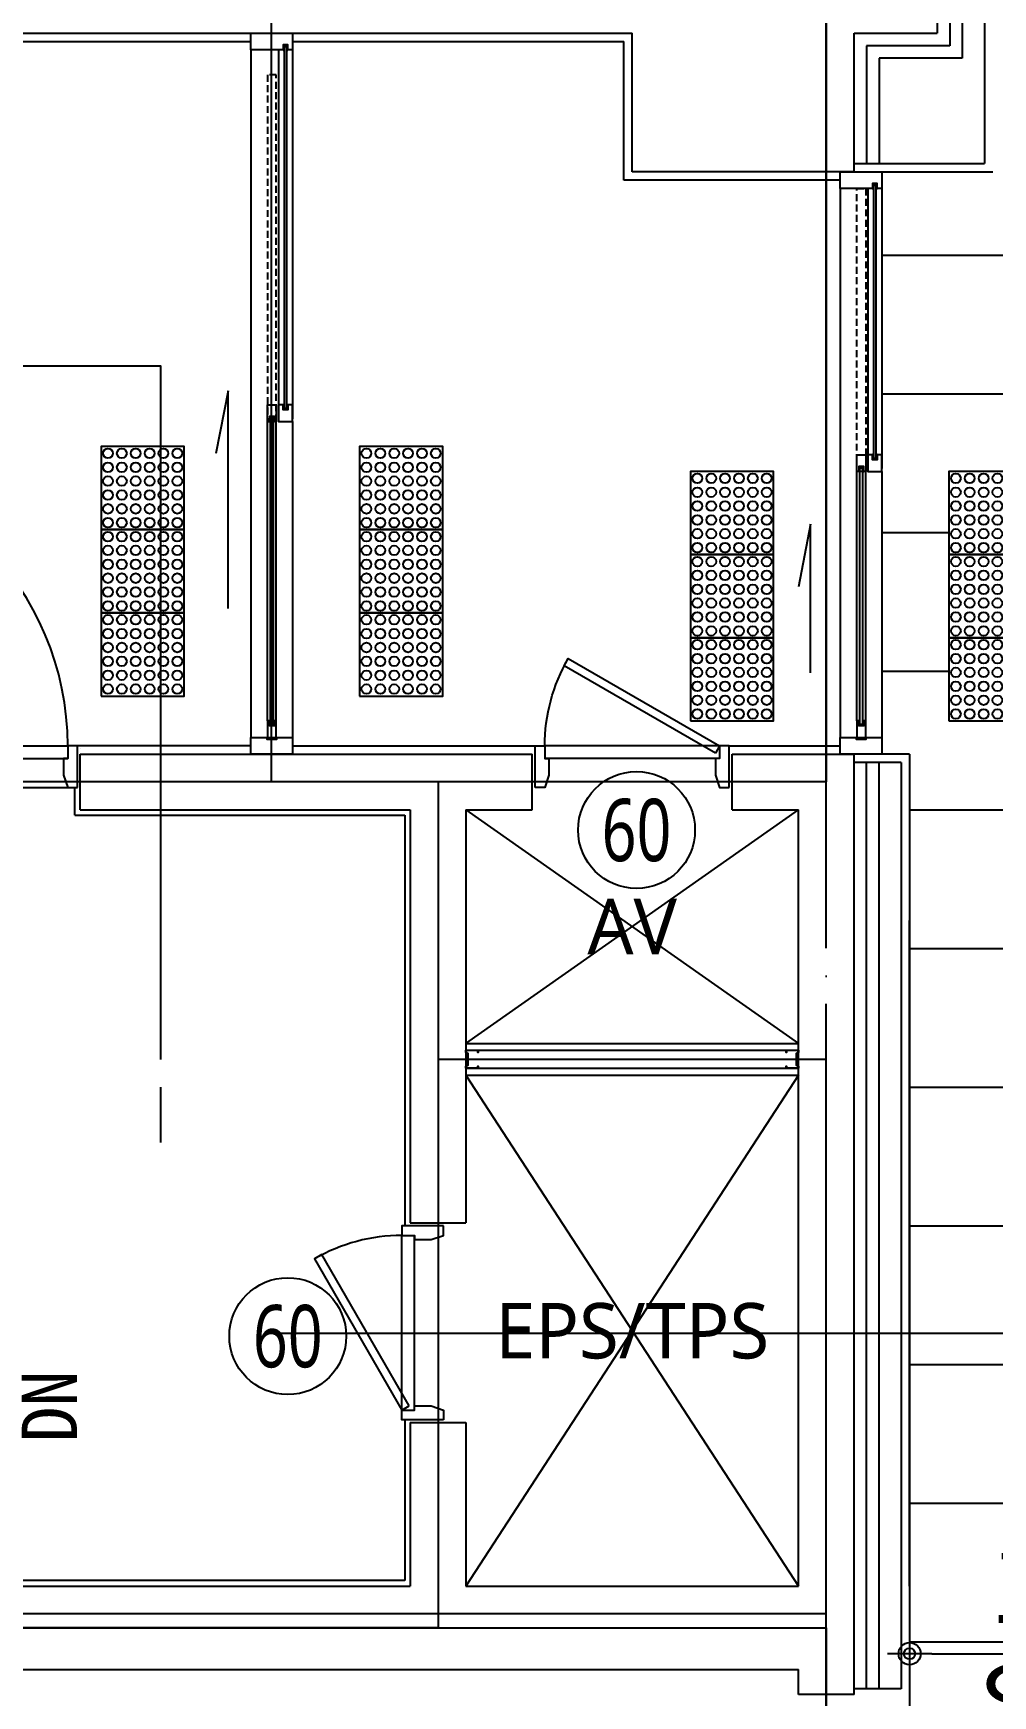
# Model space of a CAD drawing. Header units: millimetres. Extents: x 63000 to 126000, y 0 to 44550.
# Drawn here: x 84016 to 87475, y 17514 to 23509 of the extents above; entities that cross this region are included whole.
import ezdxf
from ezdxf.enums import TextEntityAlignment as Align

# ---------------------------------------------------------------- set-up
doc = ezdxf.new("R2010")
doc.units = ezdxf.units.MM
doc.header["$LTSCALE"] = 100
for name, pattern in [('CEN', [62, 60, -1, 0, -1]), ('DOT', [6.35, 0, -6.35]), ('HIDDEN', [0.375, 0.25, -0.125])]:
    doc.linetypes.add(name, pattern=pattern)
for name, color, linetype in [('A-DOOR', 4, 'Continuous'), ('A-MARK', 3, 'Continuous'), ('AA-DWXM-DOOR', 4, 'Continuous'), ('CEN', 1, 'CEN'), ('COL', 2, 'Continuous'), ('DIM', 7, 'Continuous'), ('DW-STUD', 8, 'Continuous'), ('FIN', 5, 'Continuous'), ('fur', 6, 'Continuous'), ('insul', 8, 'Continuous'), ('L1', 8, 'Continuous'), ('TEXT', 3, 'Continuous'), ('TEXT3', 7, 'Continuous'), ('WID', 4, 'Continuous'), ('방화문', 7, 'Continuous'), ('장애인', 8, 'Continuous')]:
    doc.layers.add(name, color=color, linetype=linetype)
doc.layers.add('면적선', color=44, linetype='Continuous', plot=False)
doc.styles.get("Standard").update_dxf_attribs({"font": 'Arial.ttf'})
doc.styles.add('돋움', font='')
doc.styles.add('맑은고딕', font='')
doc.styles.add('울릉도L', font='')
doc.styles.get('돋움').set_extended_font_data('DotumChe')
doc.styles.get('맑은고딕').set_extended_font_data('Malgun Gothic')
doc.styles.get('울릉도L').set_extended_font_data('Malgun Gothic')
doc.linetypes.add('BATTING', pattern='A,0.00254,-2.54,[134,ltypeshp.shx,S=2.54,R=0,X=-2.54,Y=0],-5.08,[134,ltypeshp.shx,S=2.54,R=180,X=2.54,Y=0],-2.54', length=10.16254)
doc.dimstyles.new('ISO-25', dxfattribs={"dimtxt": 2.5, "dimasz": 2.5, "dimexe": 1.25, "dimexo": 0.625, "dimtad": 1, "dimtxsty": 'Standard', "dimcen": 2.5, "dimadec": 0, "dimazin": 0, "dimtfac": 1, "dimtmove": 0, "dimatfit": 3, "dimfxl": 1, "dimarcsym": 0})

# ---------------------------------------------------------------- blocks, each defined once
blk = doc.blocks.new('*U17')
at = {"layer": 'AA-DWXM-DOOR', "color": 8}
for p, q in [((34.99999999953434, 119.9999999976715), (1065.000000000233, 119.9999999976715)), ((34.99999999906868, 74.99999999767147), (1065.000000001164, 74.99999999767147))]:
    blk.add_line(p, q, dxfattribs=at)
at = {"layer": 'AA-DWXM-DOOR'}
for points in [[(35.00000000026205, 149.9999999976716), (-995.0000000004368, 149.9999999976718), (-995.0000000004652, 119.9999999976721), (35.00000000023283, 119.9999999976715)], [(1.164047e-10, -30.00000000054322), (-4.656613e-10, 119.9999999981371), (34.99999999953434, 119.9999999976715), (34.99999999906868, 74.99999999767147), (49.99999999906868, 74.99999999767147), (49.99999999965075, 14.99999999945678), (34.99999999965075, -30.00000000054322), (34.99999999965075, -30.00000000054322)], [(1100.000000000349, -30.00000000054322), (1100.000000000699, 119.9999999981371), (1065.000000000699, 119.9999999976715), (1065.000000001164, 74.99999999767147), (1050.000000001164, 74.99999999767147), (1050.000000000815, 14.99999999945678), (1065.000000000815, -30.00000000054322), (1065.000000000815, -30.00000000054322)]]:
    blk.add_lwpolyline(points, close=True, dxfattribs=at)
at = {"layer": 'AA-DWXM-DOOR', "color": 16}
blk.add_arc((34.99999999788226, 119.9999999986646), 1030.000000001357, 0, 179.9998775704732, dxfattribs=at)
at = {"layer": 'Defpoints', "linetype": 'DOT'}
for p, q in [((-10.00000000042678, 109.9999999981374), (-9.999999999922363, -20.00000000054299)), ((1110.00000000066, 109.9999999981371), (1110.000000000388, -20.00000000054322))]:
    blk.add_line(p, q, dxfattribs=at)
blk = doc.blocks.new('A$C741C417D')
at = {"layer": 'AA-DWXM-DOOR', "color": 8}
for p, q in [((-665, 189.9999999976717), (-35, 189.9999999976717)), ((-665, 144.9999999976717), (-35, 144.9999999976717))]:
    blk.add_line(p, q, dxfattribs=at)
at = {"layer": 'AA-DWXM-DOOR'}
for points in [[(-650, 164.019237883389), (-104.4036980085075, 479.0187224111287), (-119.4036980085075, 504.9994845240144), (-665, 189.9999999962747)], [(-700, 40), (-700, 189.9999999981374), (-665, 189.9999999976717), (-665, 144.9999999976717), (-650, 144.9999999976717), (-650, 85), (-665, 40), (-665, 40)], [(0, 40), (0, 189.9999999981374), (-35, 189.9999999976717), (-35, 144.9999999976717), (-50, 144.9999999976717), (-50, 85), (-35, 40), (-35, 40)]]:
    blk.add_lwpolyline(points, close=True, dxfattribs=at)
at = {"layer": 'AA-DWXM-DOOR', "color": 16}
blk.add_arc((-665, 189.9999999976717), 630.0000000009619, 0, 29.99994586330233, dxfattribs=at)
blk = doc.blocks.new('Z_DOT')
at = {"layer": 'DIM', "color": 7}
for p, q in [((0, -1), (0, 1)), ((-1, 0), (1, 0))]:
    blk.add_line(p, q, dxfattribs=at)
for radius in [0.5, 0.25]:
    blk.add_circle((0, 0), radius, dxfattribs=at)
blk = doc.blocks.new('*D87')
at = {"layer": 'Defpoints', "color": 0, "transparency": 16777216}
for p in [(87175.2498859887, 17665.56023674877), (88675.24988597799, 17665.56023674877), (88675.24988597799, 17665.56023674878)]:
    blk.add_point(p, dxfattribs=at)
at = {"layer": 'DIM', "color": 6, "lineweight": -2, "transparency": 16777216}
for p, q in [((87175.2498859887, 17825.56023674877), (87175.2498859887, 17665.56023674878)), ((88675.24988597799, 17825.56023674877), (88675.24988597799, 17665.56023674878)), ((87255.2498859887, 17665.56023674878), (88595.24988597799, 17665.56023674878))]:
    blk.add_line(p, q, dxfattribs=at)
at = {"layer": 'DIM', "color": 6, "lineweight": -2, "transparency": 16777216, "xscale": 80, "yscale": 80, "zscale": 80, "rotation": 180}
blk.add_blockref('Z_DOT', (87175.2498859887, 17665.56023674878), dxfattribs=at)
at = {"layer": 'DIM', "color": 6, "lineweight": -2, "transparency": 16777216, "xscale": 80, "yscale": 80, "zscale": 80}
blk.add_blockref('Z_DOT', (88675.24988597799, 17665.56023674878), dxfattribs=at)
at = {"layer": 'DIM', "color": 0, "transparency": 16777216, "char_height": 280, "attachment_point": 5, "style": '돋움'}
for s, insert in [('1,500', (87925.24988598334, 17880.21802636263)), ('유효폭', (87925.24988598334, 17455.74931797382))]:
    blk.add_mtext(s, dxfattribs=dict(at, insert=insert))
blk = doc.blocks.new('A$C1434219D')
at = {"layer": '장애인', "color": 6}
blk.add_lwpolyline([(0, 0.0041191000491381), (300, 0.0041191000491381), (300, 300.0041191000491), (0, 300.0041191000491)], close=True, dxfattribs=at)
at = {"layer": '장애인'}
for centre in [(25, 275.0041191000491), (25, 225.0041191000491), (75, 275.0041191000491), (75, 225.0041191000491), (125, 275.0041191000491), (125, 225.0041191000491), (175, 275.0041191000491), (175, 225.0041191000491), (225, 275.0041191000491), (225, 225.0041191000491), (275, 275.0041191000491), (275, 225.0041191000491), (25, 175.0041190995835), (75, 175.0041191000491), (125, 175.0041191000491), (175, 175.0041191000491), (225, 175.0041191000491), (275, 175.0041191000491), (25, 125.0041191005148), (75, 125.0041191000491), (125, 125.0041191000491), (175, 125.0041191000491), (225, 125.0041191000491), (275, 125.0041191000491), (25, 75.00411910004914), (75, 75.00411910004914), (125, 75.00411910004914), (175, 75.00411910004914), (225, 75.00411910004914), (275, 75.00411910004914), (25, 25.00411910004914), (75, 25.00411910004914), (125, 25.00411910004914), (175, 25.00411910004914), (225, 25.00411910004914), (275, 25.00411910004914)]:
    blk.add_circle(centre, 17.5, dxfattribs=at)

msp = doc.modelspace()

# ---------------------------------------------------------------- linework, layer by layer
at = {"layer": 'A-DOOR', "color": 9}
for p, q in [((84800.2498859682, 23449.14093278093), (84800.2498859682, 20969.14093278465)), ((84900.2498859682, 23449.14093278093), (84900.2498859682, 22169.14093278092)), ((84950.2498859682, 23449.14093278093), (84950.2498859682, 22119.14093278092)), ((86925.24988597304, 22949.14093268162), (86925.24988597304, 20969.14093268535)), ((87025.24988597304, 22949.14093268162), (87025.24988597305, 21989.14093263028)), ((87075.24988597304, 22949.14093268162), (87075.24988597305, 21939.14093263028)), ((84860.2498859682, 21029.14093278465), (84860.2498859682, 22109.14093278092)), ((84892.2498859682, 21029.14093278465), (84892.2498859682, 22109.14093278092)), ((84950.2498859682, 22109.14093278092), (84950.2498859682, 20969.14093278465)), ((86985.24988597304, 21029.14093268535), (86985.24988597305, 21929.14093263028)), ((87017.24988597304, 21029.14093268535), (87017.24988597305, 21929.14093263028)), ((87075.24988597305, 21929.14093263028), (87075.24988597304, 20969.14093268535))]:
    msp.add_line(p, q, dxfattribs=at)
at = {"layer": 'A-DOOR', "color": 1}
for p, q in [((84933.2498859682, 23467.14093278093), (84917.2498859682, 23461.14093278093)), ((87058.24988597304, 22967.14093268162), (87042.24988597304, 22961.14093268162)), ((84885.2498859682, 22127.14093278092), (84867.2498859682, 22121.14093278092)), ((84933.2498859682, 22157.14093278092), (84917.2498859682, 22151.14093278092)), ((87010.24988597305, 21947.14093263028), (86992.24988597305, 21941.14093263028)), ((87058.24988597305, 21977.14093263028), (87042.24988597305, 21971.14093263028)), ((84885.2498859682, 21017.14093278465), (84867.2498859682, 21011.14093278465)), ((87010.24988597304, 21017.14093268535), (86992.24988597304, 21011.14093268535))]:
    msp.add_line(p, q, dxfattribs=at)
at = {"layer": 'A-DOOR'}
for points in [[(84800.2498859682, 23509.14093278093), (84950.2498859682, 23509.14093278093), (84950.2498859682, 23449.14093278093), (84933.2498859682, 23449.14093278093), (84933.2498859682, 23467.14093278093), (84917.2498859682, 23467.14093278093), (84917.2498859682, 23449.14093278093), (84800.2498859682, 23449.14093278093)], [(86925.24988597304, 23009.14093268162), (87075.24988597304, 23009.14093268162), (87075.24988597304, 22949.14093268162), (87058.24988597304, 22949.14093268162), (87058.24988597304, 22967.14093268162), (87042.24988597304, 22967.14093268162), (87042.24988597304, 22949.14093268162), (86925.24988597304, 22949.14093268162)], [(84892.2498859682, 22169.14093278092), (84892.2498859682, 22109.14093278092), (84885.2498859682, 22109.14093278092), (84885.2498859682, 22127.14093278092), (84867.2498859682, 22127.14093278092), (84867.2498859682, 22109.14093278092), (84860.2498859682, 22109.14093278092), (84860.2498859682, 22169.14093278092)], [(84917.2498859682, 22169.14093278092), (84900.2498859682, 22169.14093278092), (84900.2498859682, 22109.14093278092), (84950.2498859682, 22109.14093278092), (84950.2498859682, 22169.14093278092), (84933.2498859682, 22169.14093278092), (84933.2498859682, 22151.14093278092), (84917.2498859682, 22151.14093278092)], [(87017.24988597305, 21989.14093263028), (87017.24988597305, 21929.14093263028), (87010.24988597305, 21929.14093263028), (87010.24988597305, 21947.14093263028), (86992.24988597305, 21947.14093263028), (86992.24988597305, 21929.14093263028), (86985.24988597305, 21929.14093263028), (86985.24988597305, 21989.14093263028)], [(87042.24988597305, 21989.14093263028), (87025.24988597305, 21989.14093263028), (87025.24988597305, 21929.14093263028), (87075.24988597305, 21929.14093263028), (87075.24988597305, 21989.14093263028), (87058.24988597305, 21989.14093263028), (87058.24988597305, 21971.14093263028), (87042.24988597305, 21971.14093263028)], [(84892.2498859682, 20969.14093278465), (84892.2498859682, 21029.14093278465), (84885.2498859682, 21029.14093278465), (84885.2498859682, 21011.14093278465), (84867.2498859682, 21011.14093278465), (84867.2498859682, 21029.14093278465), (84860.2498859682, 21029.14093278465), (84860.2498859682, 20969.14093278465)], [(87017.24988597304, 20969.14093268535), (87017.24988597304, 21029.14093268535), (87010.24988597304, 21029.14093268535), (87010.24988597304, 21011.14093268535), (86992.24988597304, 21011.14093268535), (86992.24988597304, 21029.14093268535), (86985.24988597304, 21029.14093268535), (86985.24988597304, 20969.14093268535)], [(84950.2498859682, 20909.14093278465), (84800.2498859682, 20909.14093278465), (84800.2498859682, 20969.14093278465), (84858.2498859682, 20969.14093278465), (84858.2498859682, 20964.14093278465), (84894.2498859682, 20964.14093278465), (84894.2498859682, 20969.14093278465), (84950.2498859682, 20969.14093278465)], [(87075.24988597304, 20909.14093268535), (86925.24988597304, 20909.14093268535), (86925.24988597304, 20969.14093268535), (86983.24988597304, 20969.14093268535), (86983.24988597304, 20964.14093268535), (87019.24988597304, 20964.14093268535), (87019.24988597304, 20969.14093268535), (87075.24988597304, 20969.14093268535)]]:
    msp.add_lwpolyline(points, close=True, dxfattribs=at)
at = {"layer": 'A-DOOR', "color": 1}
for points in [[(84917.2498859682, 23461.14093278093), (84933.2498859682, 23461.14093278093), (84933.2498859682, 23467.14093278093), (84917.2498859682, 23467.14093278093)], [(84920.2498859682, 22157.14093278092), (84930.2498859682, 22157.14093278092), (84930.2498859682, 23461.14093278093), (84920.2498859682, 23461.14093278093)], [(87042.24988597304, 22961.14093268162), (87058.24988597304, 22961.14093268162), (87058.24988597304, 22967.14093268162), (87042.24988597304, 22967.14093268162)], [(87045.24988597305, 21977.14093263028), (87055.24988597305, 21977.14093263028), (87055.24988597304, 22961.14093268162), (87045.24988597304, 22961.14093268162)], [(84867.2498859682, 22121.14093278092), (84885.2498859682, 22121.14093278092), (84885.2498859682, 22127.14093278092), (84867.2498859682, 22127.14093278092)], [(84917.2498859682, 22157.14093278092), (84933.2498859682, 22157.14093278092), (84933.2498859682, 22151.14093278092), (84917.2498859682, 22151.14093278092)], [(84870.2498859682, 21017.14093278465), (84882.2498859682, 21017.14093278465), (84882.2498859682, 22121.14093278092), (84870.2498859682, 22121.14093278092)], [(86992.24988597305, 21941.14093263028), (87010.24988597305, 21941.14093263028), (87010.24988597305, 21947.14093263028), (86992.24988597305, 21947.14093263028)], [(87042.24988597305, 21977.14093263028), (87058.24988597305, 21977.14093263028), (87058.24988597305, 21971.14093263028), (87042.24988597305, 21971.14093263028)], [(86995.24988597304, 21017.14093268535), (87007.24988597304, 21017.14093268535), (87007.24988597305, 21941.14093263028), (86995.24988597305, 21941.14093263028)], [(84867.2498859682, 21017.14093278465), (84885.2498859682, 21017.14093278465), (84885.2498859682, 21011.14093278465), (84867.2498859682, 21011.14093278465)], [(86992.24988597304, 21017.14093268535), (87010.24988597304, 21017.14093268535), (87010.24988597304, 21011.14093268535), (86992.24988597304, 21011.14093268535)]]:
    msp.add_lwpolyline(points, close=True, dxfattribs=at)
at = {"layer": 'A-DOOR', "color": 1, "linetype": 'HIDDEN'}
for points in [[(84892.2498859682, 22109.14093278092), (84892.2498859682, 23359.1409327772), (84860.2498859682, 23359.1409327772), (84860.2498859682, 22109.14093278092)], [(86985.24988597307, 22949.14093257516), (87017.24988597305, 22949.14093257516), (87017.24988597305, 21929.14093263028), (86985.24988597307, 21929.14093263028)]]:
    msp.add_lwpolyline(points, close=True, dxfattribs=at)
at = {"layer": 'A-DOOR', "color": 1}
for centre, radius, start, end in [((84917.2498859682, 23446.14093278093), 2.999999999999999, 0, 90), ((84933.2498859682, 23446.14093278093), 2.999999999999999, 90, 180), ((87042.24988597304, 22946.14093268162), 2.999999999999999, 0, 90), ((87058.24988597304, 22946.14093268162), 2.999999999999999, 90, 180), ((84917.2498859682, 22172.14093278092), 2.999999999999999, 270, 0), ((84933.2498859682, 22172.14093278092), 3, 180, 270), ((84867.2498859682, 22106.14093278092), 2.999999999999999, 0, 90), ((84885.2498859682, 22106.14093278092), 3, 90, 180), ((87042.24988597305, 21992.14093263028), 2.999999999999999, 270, 0), ((87058.24988597305, 21992.14093263028), 3, 180, 270), ((86992.24988597305, 21926.14093263028), 2.999999999999999, 0, 90), ((87010.24988597305, 21926.14093263028), 3, 90, 180), ((84867.2498859682, 21032.14093278465), 2.999999999999999, 270, 0), ((84885.2498859682, 21032.14093278465), 3, 180, 270), ((86992.24988597304, 21032.14093268535), 2.999999999999999, 270, 0), ((87010.24988597304, 21032.14093268535), 3, 180, 270)]:
    msp.add_arc(centre, radius, start, end, dxfattribs=at)
at = {"layer": 'A-MARK'}
msp.add_line((89145.57028400453, 18820.786805999), (84875.24988263752, 18820.786805999), dxfattribs=at)
at = {"layer": 'A-MARK', "color": 8}
for points in [[(84475.73989441927, 19809.05238468427), (84475.73989441927, 22309.05238468427), (83275.73989441927, 22309.05238468427), (83275.73989441927, 24309.05238468427)], [(84475.73989441927, 19509.05238468427), (84475.73989441927, 19709.05238468427)]]:
    msp.add_lwpolyline(points, dxfattribs=at)
at = {"layer": 'AA-DWXM-DOOR', "color": 8}
msp.add_line((83110.24988590457, 20789.14093279286), (84140.24988590574, 20789.14093279286), dxfattribs=at)
at = {"layer": 'CEN'}
for p, q in [((86875.24988596883, 7809.140932801762), (86875.2498859686, 36909.14093280176)), ((84875.24988596822, 20809.1409328176), (84875.2498859682, 23609.14093280176)), ((86875.24988596883, 20809.1409328176), (77075.24988596883, 20809.1409328176)), ((85475.2498859686, 20809.1409328176), (85475.2498859686, 17809.14093280176)), ((85475.24988596847, 19809.14093285089), (86875.24988596873, 19809.14093285089)), ((86875.24988596875, 17809.14093280176), (77075.24988596883, 17809.14093280176))]:
    msp.add_line(p, q, dxfattribs=at)
at = {"layer": 'COL'}
for p, q in [((87275.2498859821, 25849.14093280549), (87275.24988596907, 23509.14093268721)), ((83775.2498859686, 23509.14093281387), (86175.24988601005, 23509.14093267976)), ((86065.24988580795, 23509.14093266113), (86065.24988580841, 23509.14093266113)), ((86175.24988601005, 23009.14093268162), (86175.24988601028, 23509.14093267976)), ((86975.24988597722, 23009.14093268162), (86975.24988597233, 23509.14093270677)), ((86975.24988597233, 23509.14093270677), (87275.24988596907, 23509.14093268721)), ((86975.24988597722, 23009.14093268162), (86175.24988601005, 23009.14093268162)), ((84185.24988590434, 20909.14093278686), (85815.24988580748, 20909.14093278221)), ((84185.24988590644, 20709.14093278407), (84185.24988590644, 20909.14093279152)), ((85815.24988580678, 20709.1409328446), (85815.24988580748, 20909.14093284367)), ((86535.24988598909, 20909.14093277941), (86975.24988598932, 20909.14093277755)), ((86535.24988598979, 20709.1409328446), (86535.24988598909, 20909.14093284367)), ((86975.24988600511, 17519.14093278407), (86975.24988598932, 20909.14093277755)), ((84185.24988590434, 20709.14093278407), (85375.24988590434, 20709.14093278407)), ((85375.24988590434, 20709.14093278407), (85375.2498859048, 19219.14093290607)), ((85575.24988580655, 20709.14093278407), (85815.24988580655, 20709.14093278314)), ((85575.24988580629, 20709.14093278407), (85575.24988581028, 19219.14093290421)), ((86535.24988598979, 20709.14093278314), (86775.24988599026, 20709.14093278407)), ((86775.2498860033, 17909.14093278407), (86775.24988599026, 20709.14093278407)), ((85375.2498859048, 19219.14093296661), (85575.24988590388, 19219.14093296661)), ((85375.2498859048, 18499.14093278407), (85375.2498859048, 17909.14093278407)), ((85375.2498859048, 18499.14093278407), (85575.24988590388, 18499.14093278407)), ((85575.24988581167, 18499.14093278407), (85575.2498858126, 17909.14093278407)), ((79175.24988574555, 17909.14093278407), (85375.2498859048, 17909.14093278407)), ((85575.2498858126, 17909.14093278407), (86775.2498860033, 17909.14093278407)), ((79175.2498859686, 17609.14093278407), (86775.24988600469, 17609.14093278407)), ((86775.24988600469, 17519.14093278407), (86775.24988600469, 17609.14093278407)), ((86975.24988600511, 17519.14093278407), (86775.24988600469, 17519.14093278407))]:
    msp.add_line(p, q, dxfattribs=at)
at = {"layer": 'DW-STUD'}
for points in [[(85582.24988580837, 19787.64093283506), (85582.24988581768, 19830.6409328332), (85575.24988581768, 19833.6409328332), (85575.24988581768, 19841.6409328332), (85620.24988581768, 19841.6409328332), (85620.24988581768, 19833.6409328332), (85619.24988581768, 19833.6409328332), (85619.24988581675, 19840.6409328332), (85576.24988581768, 19840.6409328332), (85576.24988581768, 19834.30032898986), (85583.24988581768, 19831.30032898986), (85583.24988580837, 19786.98153667466), (85576.24988580837, 19783.98153667653), (85576.24988580837, 19777.64093283506), (85619.24988580837, 19777.64093283506), (85619.24988580837, 19784.64093283506), (85620.24988580837, 19784.64093283506), (85620.24988580837, 19776.64093283506), (85575.24988580837, 19776.64093283506), (85575.24988580837, 19784.64093283506)], [(86768.24988600572, 19830.64093285089), (86768.24988599641, 19787.64093285182), (86775.24988599641, 19784.64093285182), (86775.24988599641, 19776.64093285182), (86730.24988599641, 19776.64093285182), (86730.24988599641, 19784.64093285182), (86731.24988599641, 19784.64093285182), (86731.24988599734, 19777.64093285182), (86774.24988599641, 19777.64093285182), (86774.24988599641, 19783.98153669515), (86767.24988599641, 19786.98153669515), (86767.24988600572, 19831.30032901128), (86774.24988600572, 19834.30032900942), (86774.24988600572, 19840.64093285089), (86731.24988600572, 19840.64093285089), (86731.24988600572, 19833.64093285089), (86730.24988600572, 19833.64093285089), (86730.24988600572, 19841.64093285089), (86775.24988600572, 19841.64093285089), (86775.24988600572, 19833.64093285089)]]:
    msp.add_lwpolyline(points, close=True, dxfattribs=at)
at = {"layer": 'FIN', "linetype": 'Continuous', "ltscale": 5}
for p, q in [((87445.24988594811, 25829.14093280549), (87445.24988596395, 23039.14093268162)), ((86975.24988597, 23039.14093268162), (87445.24988596395, 23039.14093268162)), ((86975.24988597, 23009.14093268162), (87475.24988596395, 23009.14093268162)), ((84875.24988603292, 20909.14093278465), (84875.2498860441, 20909.14093278279)), ((87175.24988597304, 20909.14093268348), (86975.2498860459, 20909.14093268348)), ((87145.24988597327, 20879.14093268348), (86975.24988598947, 20879.14093268348)), ((87000.24988603777, 20909.14093268535), (87000.24988604894, 20909.14093268348)), ((87145.24988597327, 20879.14093268348), (87145.24988598909, 17539.14093376196)), ((87175.24988597304, 20909.14093268348), (87175.24988601843, 11509.14093279524)), ((87175.24988593484, 17909.14093294984), (87175.24988595906, 20309.14093281201)), ((85575.24988580837, 19866.6409328332), (86775.24988600014, 19866.64093285089)), ((85575.24988580837, 19751.64093283506), (86775.24988599455, 19751.64093285275)), ((87145.24988598909, 17539.14093376196), (86975.24988600562, 17539.14093376196))]:
    msp.add_line(p, q, dxfattribs=at)
at = {"layer": 'FIN'}
for p, q in [((83755.2498859686, 23479.14093281667), (84800.2498859686, 23479.14093275706)), ((84950.2498859682, 23479.14093274821), (86145.24988601026, 23479.14093268087)), ((86145.24988601003, 22979.14093268162), (86145.24988601026, 23479.14093268087)), ((86925.24988597304, 22979.14093268162), (86145.24988601003, 22979.14093268162)), ((84800.2498859686, 20939.14093278872), (84175.24988590783, 20939.14093278407)), ((84950.2498859682, 20939.14093278465), (85825.24988598909, 20939.14093278221)), ((86525.24988598909, 20939.14093277947), (86925.24988597304, 20939.14093277778)), ((84165.24988590572, 20689.14093278407), (84165.24988590572, 20789.14093279286)), ((84165.24988590574, 20689.14093278407), (85355.24988590472, 20689.14093278407)), ((85355.24988590472, 20689.14093278407), (85355.24988590472, 19209.1409327077)), ((85355.24988590472, 18509.1409327077), (85355.24988590472, 17929.14093276824)), ((85355.24988590472, 17929.14093276824), (79395.24988665247, 17929.14093276824))]:
    msp.add_line(p, q, dxfattribs=at)
at = {"layer": 'fur', "ltscale": 0.08}
for p, q in [((85575.2498858089, 19866.64093283331), (86775.2498859901, 20709.14093282778)), ((85575.24988580662, 20709.14093282778), (86775.24988600377, 19866.64093283331)), ((85575.24988581236, 19751.64093282912), (86775.24988600313, 17909.14093282871)), ((86775.24988600305, 19751.64093282912), (85575.24988581245, 17909.14093282871))]:
    msp.add_line(p, q, dxfattribs=at)
at = {"layer": 'insul', "linetype": 'BATTING', "ltscale": 0.04}
for p, q in [((87320.24988625874, 25829.14093280549), (87320.24988625874, 23464.14093241713)), ((87020.249886262, 23464.14093241713), (87020.249886262, 23039.14093268162)), ((87320.24988625874, 23464.14093241713), (87020.249886262, 23464.14093241713)), ((87020.24988608761, 17539.14093376196), (87020.24988608761, 20879.14093268348))]:
    msp.add_line(p, q, dxfattribs=at)
at = {"layer": 'insul'}
for p, q in [((87365.24988625877, 25829.14093280549), (87365.24988625877, 23419.14093241707)), ((87065.24988626203, 23419.14093241707), (87065.24988626203, 23039.14093268162)), ((87365.24988625877, 23419.14093241707), (87065.24988626203, 23419.14093241707)), ((87065.24988608761, 17539.14093376196), (87065.24988608761, 20879.14093268348))]:
    msp.add_line(p, q, dxfattribs=at)
at = {"layer": 'L1'}
for p, q in [((87075.24988597304, 22709.14093298151), (88475.24988597675, 22709.14093298151)), ((87075.24988597304, 22209.1409329815), (88475.24988597675, 22209.14093298151)), ((87075.24988597307, 21709.14093298151), (87317.24988597304, 21709.14093298151)), ((87075.24988597305, 21209.14093298151), (87317.24988597304, 21209.14093298151)), ((87175.24988601843, 20709.14093298151), (88475.24988597675, 20709.14093298151)), ((87175.24988601843, 20209.14093298151), (88475.24988597675, 20209.14093298151)), ((85575.24988580837, 19841.6409328332), (86775.24988600014, 19841.64093285089)), ((85575.24988580837, 19776.64093283506), (86775.24988599455, 19776.64093285275)), ((87175.24988601843, 19709.14093298151), (88475.24988597675, 19709.14093298151)), ((87175.24988601843, 19209.14093298151), (88475.24988597675, 19209.14093298151)), ((87175.24988601843, 18709.14093298151), (88475.24988597675, 18709.14093298151)), ((87175.24988601843, 18209.14093298151), (88475.24988597675, 18209.14093298151)), ((87175.24988601843, 17709.14093298151), (88475.24988597675, 17709.14093298151))]:
    msp.add_line(p, q, dxfattribs=at)
at = {"layer": 'WID', "color": 6, "linetype": 'Continuous', "ltscale": 0.2}
for p, q in [((84718.5042673976, 22219.5631805521), (84674.7197588154, 21993.58120629774)), ((84718.5042673976, 21434.56318054185), (84718.5042673976, 22219.5631805521)), ((86818.5042673994, 21738.30095448636), (86774.7197588172, 21512.318980232)), ((86818.5042673994, 21203.30095447612), (86818.5042673994, 21738.30095448636))]:
    msp.add_line(p, q, dxfattribs=at)
at = {"layer": '면적선'}
for points in [[(79075.24988596883, 17759.14093280176), (79075.24988596883, 20809.1409328176), (81675.24988596883, 20809.14093280176), (81675.24988596883, 23609.14093280176), (80575.24988596883, 23609.14093280176), (80575.24988596883, 25059.14093280176), (79075.24988596883, 25059.14093280176), (79075.24988596883, 27209.14093280176), (82675.2498859686, 27209.14093279897), (82675.2498859686, 25059.14093280176), (83875.2498859686, 25059.14093280176), (83875.2498859686, 27209.14093279897), (87175.24988596867, 27209.14093279897), (87175.2498859687, 23609.14093280176), (86875.2498859687, 23609.14093280176), (86875.2498859687, 20809.1409328176), (85475.2498859686, 20809.1409328176), (85475.2498859686, 17759.14093280176)], [(79075.24988596883, 17759.14093280176), (86875.24988596883, 17759.14093280176), (86875.24988596883, 12409.14093280269), (79075.24988596883, 12409.14093280269)]]:
    msp.add_lwpolyline(points, close=True, dxfattribs=at)
at = {"layer": '방화문'}
for centre in [(86190.95432833076, 20635.98337180924), (84933.62335290998, 18810.87535449077)]:
    msp.add_circle(centre, 210.7607040050738, dxfattribs=at)

# ---------------------------------------------------------------- block references
at = {"xscale": -1}
msp.add_blockref('A$C741C417D', (85825.24988598909, 20749.14093278407), dxfattribs=at)
at = {"rotation": 90}
msp.add_blockref('A$C741C417D', (85535.24988590294, 19209.14093272353), dxfattribs=at)
at = {"layer": 'AA-DWXM-DOOR'}
msp.add_blockref('*U17', (83075.24988590492, 20819.14093279338), dxfattribs=at)
at = {"layer": '장애인', "ltscale": 5}
for p in [(84260.24988596851, 21719.13681368221), (85192.24988596843, 21719.13681368221), (86385.24988597304, 21629.13681355771), (87317.24988597304, 21629.13681355771), (84260.24988596851, 21419.13681368221), (85192.24988596843, 21419.13681368221), (86385.24988597304, 21329.13681355771), (87317.24988597304, 21329.13681355771), (84260.24988596851, 21119.13681368221), (85192.24988596843, 21119.13681368221), (86385.24988597304, 21029.13681355771), (87317.24988597304, 21029.13681355771)]:
    msp.add_blockref('A$C1434219D', p, dxfattribs=at)

# ---------------------------------------------------------------- texts
at = {"layer": 'TEXT', "color": 7, "style": '돋움'}
msp.add_text('DN', height=200, rotation=90, dxfattribs=at).set_placement((84173.90755994033, 18427.88778790611))
at = {"layer": 'TEXT3', "style": '맑은고딕'}
for s, p in [('AV', (86175.2498858995, 20287.89093283052)), ('EPS/TPS', (86175.24988590773, 18830.39093282889))]:
    msp.add_text(s, height=199.9999999999999, dxfattribs=at).set_placement(p, align=Align.MIDDLE_CENTER)
at = {"layer": '방화문', "style": '울릉도L', "width": 0.75}
for p in [(86190.95432833076, 20635.98337180924), (84933.62335290998, 18810.87535449077)]:
    msp.add_text('60', height=225, dxfattribs=at).set_placement(p, align=Align.MIDDLE_CENTER)

# ---------------------------------------------------------------- dimensions: what is measured, and where the dimension line sits
at = {"layer": 'DIM'}
dim = msp.add_linear_dim(base=(88675.24988597799, 17665.56023674878), p1=(87175.2498859887, 17665.56023674877), p2=(88675.24988597799, 17665.56023674877), text='<>\\X유효폭', dimstyle='ISO-25', override={"dimscale": 80, "dimtxt": 3.5, "dimasz": 1, "dimexe": 0, "dimexo": 2, "dimgap": 0.6, "dimdec": 0, "dimlunit": 6, "dimtxsty": '돋움', "dimblk1": 'Z_DOT', "dimblk2": 'Z_DOT', "dimsah": 1, "dimclrd": 6, "dimclre": 6, "dimtix": 1}, dxfattribs=at)
dim.commit()
dim.dimension.update_dxf_attribs({"geometry": '*D87', "text_midpoint": (87925.24988598334, 17665.56023674878)})

doc.saveas('drawing.dxf')
